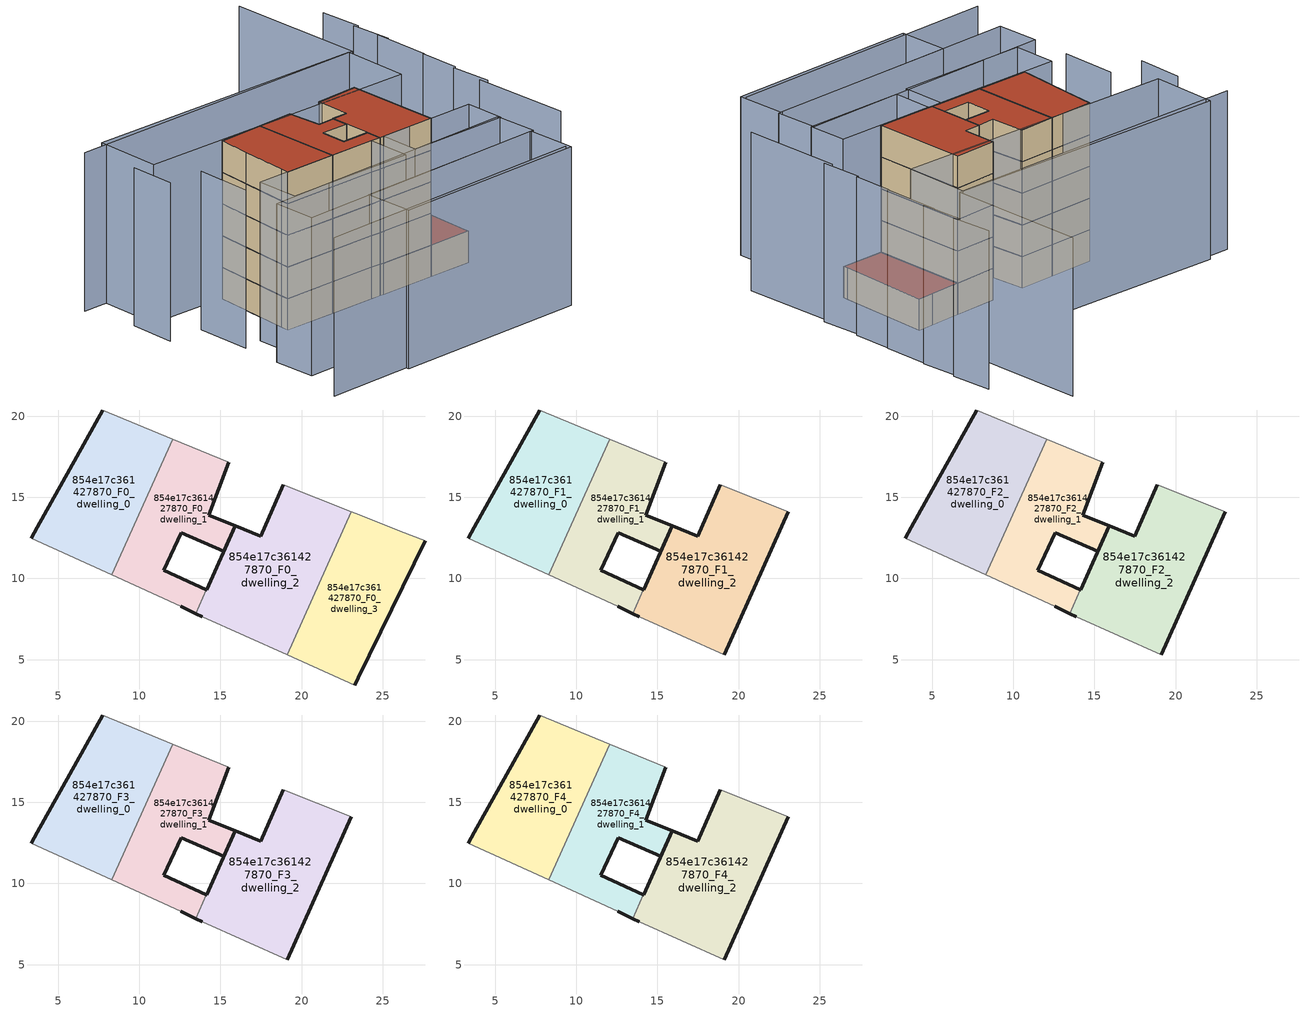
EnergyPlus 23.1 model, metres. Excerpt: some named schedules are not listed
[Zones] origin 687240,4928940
854e17c361427870_F0_dwelling_0
 floor ground (EU_floor_Construction): 8.31,10.22 12.06,18.59 7.73,20.38 6.13,17.5 3.71,13.15 3.34,12.48 z0
 wall outside (EU_wall_Construction): 3.34,12.48 3.71,13.15 6.13,17.5 7.73,20.38 z0:3
 wall adiabatic (EU_wall_Construction): 7.73,20.38 12.06,18.59 / 8.31,10.22 3.34,12.48 z0:3
 wall to 854e17c361427870_F0_dwelling_1 (EU_wall_Construction): 12.06,18.59 8.31,10.22 z0:3
854e17c361427870_F0_dwelling_1
 floor ground (EU_floor_Construction): 14.14,9.31 11.52,10.5 12.59,12.83 15.2,11.68 15.2,11.67 15.91,13.25 15.9,13.25 14.29,13.91 15.52,17.16 12.06,18.59 8.31,10.22 12.55,8.3 13.48,7.84 z0
 wall outside (EU_wall_Construction): 13.48,7.84 12.55,8.3 / 15.52,17.16 14.29,13.91 15.9,13.25 15.91,13.25 15.2,11.67 15.2,11.68 12.59,12.83 11.52,10.5 14.14,9.31 z0:3
 wall to 854e17c361427870_F0_dwelling_2 (EU_wall_Construction): 14.14,9.31 13.48,7.84 z0:3
 wall adiabatic (EU_wall_Construction): 12.55,8.3 8.31,10.22 / 12.06,18.59 15.52,17.16 z0:3
854e17c361427870_F0_dwelling_2
 floor ground (EU_floor_Construction): 19.12,5.29 23.07,14.11 18.86,15.76 17.47,12.62 15.91,13.25 14.14,9.3 14.14,9.31 13.48,7.84 13.49,7.84 13.87,7.65 z0
 wall outside (EU_wall_Construction): 13.87,7.65 13.49,7.84 13.48,7.84 / 14.14,9.31 14.14,9.3 15.91,13.25 17.47,12.62 18.86,15.76 z0:3
 wall adiabatic (EU_wall_Construction): 18.86,15.76 23.07,14.11 / 19.12,5.29 13.87,7.65 z0:3
 wall to 854e17c361427870_F0_dwelling_3 (EU_wall_Construction): 23.07,14.11 19.12,5.29 z0:3
854e17c361427870_F0_dwelling_3
 floor ground (EU_floor_Construction): 23.49,3.89 27.62,12.33 26.08,12.92 23.55,13.92 23.07,14.11 19.12,5.29 23.27,3.43 z0
 wall outside (EU_wall_Construction): 27.62,12.33 23.49,3.89 23.27,3.43 z0:3
 wall adiabatic (EU_wall_Construction): 23.27,3.43 19.12,5.29 / 23.07,14.11 23.55,13.92 26.08,12.92 27.62,12.33 z0:3
 roof outside (EU_roof_Construction): 27.62,12.33 23.49,3.89 23.27,3.43 19.12,5.29 23.07,14.11 23.55,13.92 26.08,12.92 z3
854e17c361427870_F1_dwelling_0
 floor to 854e17c361427870_F0_dwelling_0 (EU_floor_Construction): 8.31,10.22 12.06,18.59 7.73,20.38 6.13,17.5 3.71,13.15 3.34,12.48 z3
 wall outside (EU_wall_Construction): 3.34,12.48 3.71,13.15 6.13,17.5 7.73,20.38 z3:6
 wall adiabatic (EU_wall_Construction): 7.73,20.38 12.06,18.59 / 8.31,10.22 3.34,12.48 z3:6
 wall to 854e17c361427870_F1_dwelling_1 (EU_wall_Construction): 12.06,18.59 8.31,10.22 z3:6
854e17c361427870_F1_dwelling_1
 floor to 854e17c361427870_F0_dwelling_1 (EU_floor_Construction): 14.14,9.31 11.52,10.5 12.59,12.83 15.2,11.68 15.2,11.67 15.91,13.25 15.9,13.25 14.29,13.91 15.52,17.16 12.06,18.59 8.31,10.22 12.55,8.3 13.48,7.84 z3
 wall outside (EU_wall_Construction): 13.48,7.84 12.55,8.3 / 15.52,17.16 14.29,13.91 15.9,13.25 15.91,13.25 15.2,11.67 15.2,11.68 12.59,12.83 11.52,10.5 14.14,9.31 z3:6
 wall to 854e17c361427870_F1_dwelling_2 (EU_wall_Construction): 14.14,9.31 13.48,7.84 z3:6
 wall adiabatic (EU_wall_Construction): 12.55,8.3 8.31,10.22 / 12.06,18.59 15.52,17.16 z3:6
854e17c361427870_F1_dwelling_2
 floor to 854e17c361427870_F0_dwelling_2 (EU_floor_Construction): 19.12,5.29 23.07,14.11 18.86,15.76 17.47,12.62 15.91,13.25 14.14,9.3 14.14,9.31 13.48,7.84 13.49,7.84 13.87,7.65 z3
 wall outside (EU_wall_Construction): 23.07,14.11 19.12,5.29 / 13.87,7.65 13.49,7.84 13.48,7.84 / 14.14,9.31 14.14,9.3 15.91,13.25 17.47,12.62 18.86,15.76 z3:6
 wall adiabatic (EU_wall_Construction): 18.86,15.76 23.07,14.11 / 19.12,5.29 13.87,7.65 z3:6
854e17c361427870_F2_dwelling_0
 floor to 854e17c361427870_F1_dwelling_0 (EU_floor_Construction): 8.31,10.22 12.06,18.59 7.73,20.38 6.13,17.5 3.71,13.15 3.34,12.48 z6
 wall outside (EU_wall_Construction): 3.34,12.48 3.71,13.15 6.13,17.5 7.73,20.38 z6:9
 wall adiabatic (EU_wall_Construction): 7.73,20.38 12.06,18.59 / 8.31,10.22 3.34,12.48 z6:9
 wall to 854e17c361427870_F2_dwelling_1 (EU_wall_Construction): 12.06,18.59 8.31,10.22 z6:9
854e17c361427870_F2_dwelling_1
 floor to 854e17c361427870_F1_dwelling_1 (EU_floor_Construction): 14.14,9.31 11.52,10.5 12.59,12.83 15.2,11.68 15.2,11.67 15.91,13.25 15.9,13.25 14.29,13.91 15.52,17.16 12.06,18.59 8.31,10.22 12.55,8.3 13.48,7.84 z6
 wall outside (EU_wall_Construction): 13.48,7.84 12.55,8.3 / 15.52,17.16 14.29,13.91 15.9,13.25 15.91,13.25 15.2,11.67 15.2,11.68 12.59,12.83 11.52,10.5 14.14,9.31 z6:9
 wall to 854e17c361427870_F2_dwelling_2 (EU_wall_Construction): 14.14,9.31 13.48,7.84 z6:9
 wall adiabatic (EU_wall_Construction): 12.55,8.3 8.31,10.22 / 12.06,18.59 15.52,17.16 z6:9
854e17c361427870_F2_dwelling_2
 floor to 854e17c361427870_F1_dwelling_2 (EU_floor_Construction): 19.12,5.29 23.07,14.11 18.86,15.76 17.47,12.62 15.91,13.25 14.14,9.3 14.14,9.31 13.48,7.84 13.49,7.84 13.87,7.65 z6
 wall outside (EU_wall_Construction): 23.07,14.11 19.12,5.29 / 13.87,7.65 13.49,7.84 13.48,7.84 / 14.14,9.31 14.14,9.3 15.91,13.25 17.47,12.62 18.86,15.76 z6:9
 wall adiabatic (EU_wall_Construction): 18.86,15.76 23.07,14.11 / 19.12,5.29 13.87,7.65 z6:9
854e17c361427870_F3_dwelling_0
 floor to 854e17c361427870_F2_dwelling_0 (EU_floor_Construction): 8.31,10.22 12.06,18.59 7.73,20.38 6.13,17.5 3.71,13.15 3.34,12.48 z9
 wall outside (EU_wall_Construction): 3.34,12.48 3.71,13.15 6.13,17.5 7.73,20.38 z9:12
 wall adiabatic (EU_wall_Construction): 7.73,20.38 12.06,18.59 / 8.31,10.22 3.34,12.48 z9:12
 wall to 854e17c361427870_F3_dwelling_1 (EU_wall_Construction): 12.06,18.59 8.31,10.22 z9:12
854e17c361427870_F3_dwelling_1
 floor to 854e17c361427870_F2_dwelling_1 (EU_floor_Construction): 14.14,9.31 11.52,10.5 12.59,12.83 15.2,11.68 15.2,11.67 15.91,13.25 15.9,13.25 14.29,13.91 15.52,17.16 12.06,18.59 8.31,10.22 12.55,8.3 13.48,7.84 z9
 wall outside (EU_wall_Construction): 13.48,7.84 12.55,8.3 / 15.52,17.16 14.29,13.91 15.9,13.25 15.91,13.25 15.2,11.67 15.2,11.68 12.59,12.83 11.52,10.5 14.14,9.31 z9:12
 wall to 854e17c361427870_F3_dwelling_2 (EU_wall_Construction): 14.14,9.31 13.48,7.84 z9:12
 wall adiabatic (EU_wall_Construction): 12.55,8.3 8.31,10.22 / 12.06,18.59 15.52,17.16 z9:12
854e17c361427870_F3_dwelling_2
 floor to 854e17c361427870_F2_dwelling_2 (EU_floor_Construction): 19.12,5.29 23.07,14.11 18.86,15.76 17.47,12.62 15.91,13.25 14.14,9.3 14.14,9.31 13.48,7.84 13.49,7.84 13.87,7.65 z9
 wall outside (EU_wall_Construction): 23.07,14.11 19.12,5.29 / 13.87,7.65 13.49,7.84 13.48,7.84 / 14.14,9.31 14.14,9.3 15.91,13.25 17.47,12.62 18.86,15.76 z9:12
 wall adiabatic (EU_wall_Construction): 18.86,15.76 23.07,14.11 / 19.12,5.29 13.87,7.65 z9:12
854e17c361427870_F4_dwelling_0
 floor to 854e17c361427870_F3_dwelling_0 (EU_floor_Construction): 8.31,10.22 12.06,18.59 7.73,20.38 6.13,17.5 3.71,13.15 3.34,12.48 z12
 wall outside (EU_wall_Construction): 3.34,12.48 3.71,13.15 6.13,17.5 7.73,20.38 z12:15
 wall adiabatic (EU_wall_Construction): 7.73,20.38 12.06,18.59 / 8.31,10.22 3.34,12.48 z12:15
 wall to 854e17c361427870_F4_dwelling_1 (EU_wall_Construction): 12.06,18.59 8.31,10.22 z12:15
 roof outside (EU_roof_Construction): 12.06,18.59 8.31,10.22 3.34,12.48 3.71,13.15 6.13,17.5 7.73,20.38 z15
854e17c361427870_F4_dwelling_1
 floor to 854e17c361427870_F3_dwelling_1 (EU_floor_Construction): 14.14,9.31 11.52,10.5 12.59,12.83 15.2,11.68 15.2,11.67 15.91,13.25 15.9,13.25 14.29,13.91 15.52,17.16 12.06,18.59 8.31,10.22 12.55,8.3 13.48,7.84 z12
 wall outside (EU_wall_Construction): 13.48,7.84 12.55,8.3 / 15.52,17.16 14.29,13.91 15.9,13.25 15.91,13.25 15.2,11.67 15.2,11.68 12.59,12.83 11.52,10.5 14.14,9.31 z12:15
 wall to 854e17c361427870_F4_dwelling_2 (EU_wall_Construction): 14.14,9.31 13.48,7.84 z12:15
 wall adiabatic (EU_wall_Construction): 12.55,8.3 8.31,10.22 / 12.06,18.59 15.52,17.16 z12:15
 roof outside (EU_roof_Construction): 15.52,17.16 14.29,13.91 15.9,13.25 15.91,13.25 15.2,11.67 15.2,11.68 12.59,12.83 11.52,10.5 14.14,9.31 13.48,7.84 12.55,8.3 8.31,10.22 12.06,18.59 z15
854e17c361427870_F4_dwelling_2
 floor to 854e17c361427870_F3_dwelling_2 (EU_floor_Construction): 19.12,5.29 23.07,14.11 18.86,15.76 17.47,12.62 15.91,13.25 14.14,9.3 14.14,9.31 13.48,7.84 13.49,7.84 13.87,7.65 z12
 wall outside (EU_wall_Construction): 23.07,14.11 19.12,5.29 / 13.87,7.65 13.49,7.84 13.48,7.84 / 14.14,9.31 14.14,9.3 15.91,13.25 17.47,12.62 18.86,15.76 z12:15
 wall adiabatic (EU_wall_Construction): 18.86,15.76 23.07,14.11 / 19.12,5.29 13.87,7.65 z12:15
 roof outside (EU_roof_Construction): 23.07,14.11 19.12,5.29 13.87,7.65 13.49,7.84 13.48,7.84 14.14,9.31 14.14,9.3 15.91,13.25 17.47,12.62 18.86,15.76 z15
shading: -8.72,3.25 17.69,-7.91 / 24.74,-4.62 28.73,4.58 / 28.79,3.88 30.37,7.7 / 30.57,7.62 32.23,11.3 / 32.28,11.21 34.72,16.58 / 34.31,15.43 35.84,19.28 / 35.98,18.92 37.45,22.78 / -0.7,25.26 -2.7,21.07 / 36.18,30.13 30.43,17.24 / 30.43,17.24 0.73,30.48 / 0.69,19.51 -1.74,14.36 / 1.25,4.01 19.7,-3.85 / 19.7,-3.85 17.77,-8.39 / 17.77,-8.39 -0.68,-0.53 / -0.68,-0.53 1.25,4.01 / 19.91,-3.94 -5.3,6.75 / -5.3,6.75 -3.61,10.72 / -3.61,10.72 21.6,0.03 / 21.6,0.03 19.91,-3.94 / 13.83,7.66 23.27,3.44 / 23.27,3.44 21.63,-0.22 / 21.63,-0.22 12.19,4.01 / 12.19,4.01 13.83,7.66 / 0.36,13.83 12.55,8.3 / 12.55,8.3 10.77,4.37 / 10.77,4.37 -1.42,9.9 / -1.42,9.9 0.36,13.83 / 3.34,29.94 30.12,17.43 / 30.12,17.43 27.31,11.4 / 27.31,11.4 0.53,23.91 / 0.53,23.91 3.34,29.94 z0:15
[Building]
EU S2 Campaign: North Axis=0; Terrain=City; Solar Distribution=FullExterior
[Site:Location]
Bologna: Latitude=44.5; Longitude=11.25; Time Zone=1; Elevation=37
[SizingPeriod:WeatherFileDays]
AnnualSizingPeriod: Begin Month=1; Begin Day of Month=1; End Month=12; End Day of Month=31; Day of Week for Start Day=Monday; Use Weather File Daylight Saving Period=No; Use Weather File Rain and Snow Indicators=No
[MATERIAL]
EU_InternalMass_Material: Roughness=MediumRough; Thickness=0.1; Conductivity=1; Density=1800; Specific Heat=900; Thermal Absorptance=0.9; Solar Absorptance=0.7; Visible Absorptance=0.7
[MATERIAL:NOMASS] Roughness=MediumRough; Thermal Absorptance=0.9; Solar Absorptance=0.7; Visible Absorptance=0.7
Name | Thermal Resistance
EU_wall_NoMass | 0.905828
EU_roof_NoMass | 0.37593
EU_floor_NoMass | 0.67114
[CONSTRUCTION]
EU_wall_Construction: EU_wall_NoMass
EU_roof_Construction: EU_roof_NoMass
EU_floor_Construction: EU_floor_NoMass
EU_InternalMass_Construction: EU_InternalMass_Material
[ZONE] Type=1; Multiplier=1; Ceiling Height=autocalculate; Floor Area=autocalculate; Part of Total Floor Area=Yes
Name | Volume
854e17c361427870_F0_dwelling_0; 854e17c361427870_F1_dwelling_0; 854e17c361427870_F2_dwelling_0; 854e17c361427870_F3_dwelling_0; 854e17c361427870_F4_dwelling_0 | 138.146
854e17c361427870_F0_dwelling_1; 854e17c361427870_F1_dwelling_1; 854e17c361427870_F2_dwelling_1; 854e17c361427870_F3_dwelling_1; 854e17c361427870_F4_dwelling_1 | 116.973
854e17c361427870_F0_dwelling_2; 854e17c361427870_F1_dwelling_2; 854e17c361427870_F2_dwelling_2; 854e17c361427870_F3_dwelling_2; 854e17c361427870_F4_dwelling_2 | 159.332
854e17c361427870_F0_dwelling_3 | 138.159
[INTERNALMASS] Construction=EU_InternalMass_Construction
Name | Zone or ZoneList | Surface Area
854e17c361427870_F0_dwelling_0_EU_InternalMass | 854e17c361427870_F0_dwelling_0 | 46.0487
854e17c361427870_F0_dwelling_1_EU_InternalMass | 854e17c361427870_F0_dwelling_1 | 38.9906
854e17c361427870_F0_dwelling_2_EU_InternalMass | 854e17c361427870_F0_dwelling_2 | 53.1103
854e17c361427870_F0_dwelling_3_EU_InternalMass | 854e17c361427870_F0_dwelling_3 | 46.0524
854e17c361427870_F1_dwelling_0_EU_InternalMass | 854e17c361427870_F1_dwelling_0 | 61.7584
854e17c361427870_F1_dwelling_1_EU_InternalMass | 854e17c361427870_F1_dwelling_1 | 61.8834
854e17c361427870_F1_dwelling_2_EU_InternalMass | 854e17c361427870_F1_dwelling_2 | 60.5548
854e17c361427870_F2_dwelling_0_EU_InternalMass | 854e17c361427870_F2_dwelling_0 | 61.7584
854e17c361427870_F2_dwelling_1_EU_InternalMass | 854e17c361427870_F2_dwelling_1 | 61.8834
854e17c361427870_F2_dwelling_2_EU_InternalMass | 854e17c361427870_F2_dwelling_2 | 60.5548
854e17c361427870_F3_dwelling_0_EU_InternalMass | 854e17c361427870_F3_dwelling_0 | 61.7584
854e17c361427870_F3_dwelling_1_EU_InternalMass | 854e17c361427870_F3_dwelling_1 | 61.8834
854e17c361427870_F3_dwelling_2_EU_InternalMass | 854e17c361427870_F3_dwelling_2 | 60.5548
854e17c361427870_F4_dwelling_0_EU_InternalMass | 854e17c361427870_F4_dwelling_0 | 61.7584
854e17c361427870_F4_dwelling_1_EU_InternalMass | 854e17c361427870_F4_dwelling_1 | 61.8834
854e17c361427870_F4_dwelling_2_EU_InternalMass | 854e17c361427870_F4_dwelling_2 | 60.5548
[OTHEREQUIPMENT] Fuel Type=Electricity; Design Level Calculation Method=Watts/Area; Power per Zone Floor Area=1; Fraction Latent=0; Fraction Radiant=0; Fraction Lost=0; Carbon Dioxide Generation Rate=0; EndUse Subcategory=EU_Step8_InternalGains
Name | Zone or ZoneList or Space or SpaceList | Schedule
EU_Step8_InternalGain_854e17c361427870_F0_dwelling_0_f000 | 854e17c361427870_F0_dwelling_0 | EU_Step8_GainSchedule_854e17c361427870_F0_dwelling_0_f000
EU_Step8_InternalGain_854e17c361427870_F0_dwelling_1_f000 | 854e17c361427870_F0_dwelling_1 | EU_Step8_GainSchedule_854e17c361427870_F0_dwelling_1_f000
EU_Step8_InternalGain_854e17c361427870_F0_dwelling_2_f000 | 854e17c361427870_F0_dwelling_2 | EU_Step8_GainSchedule_854e17c361427870_F0_dwelling_2_f000
EU_Step8_InternalGain_854e17c361427870_F0_dwelling_3_f000 | 854e17c361427870_F0_dwelling_3 | EU_Step8_GainSchedule_854e17c361427870_F0_dwelling_3_f000
EU_Step8_InternalGain_854e17c361427870_F1_dwelling_0_f000 | 854e17c361427870_F1_dwelling_0 | EU_Step8_GainSchedule_854e17c361427870_F1_dwelling_0_f000
EU_Step8_InternalGain_854e17c361427870_F1_dwelling_1_f000 | 854e17c361427870_F1_dwelling_1 | EU_Step8_GainSchedule_854e17c361427870_F1_dwelling_1_f000
EU_Step8_InternalGain_854e17c361427870_F1_dwelling_2_f000 | 854e17c361427870_F1_dwelling_2 | EU_Step8_GainSchedule_854e17c361427870_F1_dwelling_2_f000
EU_Step8_InternalGain_854e17c361427870_F2_dwelling_0_f000 | 854e17c361427870_F2_dwelling_0 | EU_Step8_GainSchedule_854e17c361427870_F2_dwelling_0_f000
EU_Step8_InternalGain_854e17c361427870_F2_dwelling_1_f000 | 854e17c361427870_F2_dwelling_1 | EU_Step8_GainSchedule_854e17c361427870_F2_dwelling_1_f000
EU_Step8_InternalGain_854e17c361427870_F2_dwelling_2_f000 | 854e17c361427870_F2_dwelling_2 | EU_Step8_GainSchedule_854e17c361427870_F2_dwelling_2_f000
EU_Step8_InternalGain_854e17c361427870_F3_dwelling_0_f000 | 854e17c361427870_F3_dwelling_0 | EU_Step8_GainSchedule_854e17c361427870_F3_dwelling_0_f000
EU_Step8_InternalGain_854e17c361427870_F3_dwelling_1_f000 | 854e17c361427870_F3_dwelling_1 | EU_Step8_GainSchedule_854e17c361427870_F3_dwelling_1_f000
EU_Step8_InternalGain_854e17c361427870_F3_dwelling_2_f000 | 854e17c361427870_F3_dwelling_2 | EU_Step8_GainSchedule_854e17c361427870_F3_dwelling_2_f000
EU_Step8_InternalGain_854e17c361427870_F4_dwelling_0_f000 | 854e17c361427870_F4_dwelling_0 | EU_Step8_GainSchedule_854e17c361427870_F4_dwelling_0_f000
EU_Step8_InternalGain_854e17c361427870_F4_dwelling_1_f000 | 854e17c361427870_F4_dwelling_1 | EU_Step8_GainSchedule_854e17c361427870_F4_dwelling_1_f000
EU_Step8_InternalGain_854e17c361427870_F4_dwelling_2_f000 | 854e17c361427870_F4_dwelling_2 | EU_Step8_GainSchedule_854e17c361427870_F4_dwelling_2_f000
[ZONEVENTILATION:DESIGNFLOWRATE] Schedule=EU_AlwaysOn; Design Flow Rate Calculation Method=AirChanges/Hour; Air Changes per Hour=0.73129; Ventilation Type=Natural; Fan Pressure Rise=0; Fan Total Efficiency=1; Constant Term Coefficient=1; Temperature Term Coefficient=0; Velocity Term Coefficient=0; Velocity Squared Term Coefficient=0; Minimum Indoor Temperature=-100; Maximum Indoor Temperature=100; Delta Temperature=-100; Minimum Outdoor Temperature=-100; Maximum Outdoor Temperature=100; Maximum Wind Speed=40
Name | Zone or ZoneList or Space or SpaceList
EU_ConstantAir_854e17c361427870_F0_dwelling_0 | 854e17c361427870_F0_dwelling_0
EU_ConstantAir_854e17c361427870_F0_dwelling_1 | 854e17c361427870_F0_dwelling_1
EU_ConstantAir_854e17c361427870_F0_dwelling_2 | 854e17c361427870_F0_dwelling_2
EU_ConstantAir_854e17c361427870_F0_dwelling_3 | 854e17c361427870_F0_dwelling_3
EU_ConstantAir_854e17c361427870_F1_dwelling_0 | 854e17c361427870_F1_dwelling_0
EU_ConstantAir_854e17c361427870_F1_dwelling_1 | 854e17c361427870_F1_dwelling_1
EU_ConstantAir_854e17c361427870_F1_dwelling_2 | 854e17c361427870_F1_dwelling_2
EU_ConstantAir_854e17c361427870_F2_dwelling_0 | 854e17c361427870_F2_dwelling_0
EU_ConstantAir_854e17c361427870_F2_dwelling_1 | 854e17c361427870_F2_dwelling_1
EU_ConstantAir_854e17c361427870_F2_dwelling_2 | 854e17c361427870_F2_dwelling_2
EU_ConstantAir_854e17c361427870_F3_dwelling_0 | 854e17c361427870_F3_dwelling_0
EU_ConstantAir_854e17c361427870_F3_dwelling_1 | 854e17c361427870_F3_dwelling_1
EU_ConstantAir_854e17c361427870_F3_dwelling_2 | 854e17c361427870_F3_dwelling_2
EU_ConstantAir_854e17c361427870_F4_dwelling_0 | 854e17c361427870_F4_dwelling_0
EU_ConstantAir_854e17c361427870_F4_dwelling_1 | 854e17c361427870_F4_dwelling_1
EU_ConstantAir_854e17c361427870_F4_dwelling_2 | 854e17c361427870_F4_dwelling_2
[HVACTEMPLATE:THERMOSTAT] Constant Heating Setpoint=20; Constant Cooling Setpoint=50
EU_HeatOnly_854e17c361427870_F0_dwelling_0; EU_HeatOnly_854e17c361427870_F0_dwelling_1; EU_HeatOnly_854e17c361427870_F0_dwelling_2; EU_HeatOnly_854e17c361427870_F0_dwelling_3; EU_HeatOnly_854e17c361427870_F1_dwelling_0; EU_HeatOnly_854e17c361427870_F1_dwelling_1; EU_HeatOnly_854e17c361427870_F1_dwelling_2; EU_HeatOnly_854e17c361427870_F2_dwelling_0; EU_HeatOnly_854e17c361427870_F2_dwelling_1; EU_HeatOnly_854e17c361427870_F2_dwelling_2; EU_HeatOnly_854e17c361427870_F3_dwelling_0; EU_HeatOnly_854e17c361427870_F3_dwelling_1; EU_HeatOnly_854e17c361427870_F3_dwelling_2; EU_HeatOnly_854e17c361427870_F4_dwelling_0; EU_HeatOnly_854e17c361427870_F4_dwelling_1; EU_HeatOnly_854e17c361427870_F4_dwelling_2
